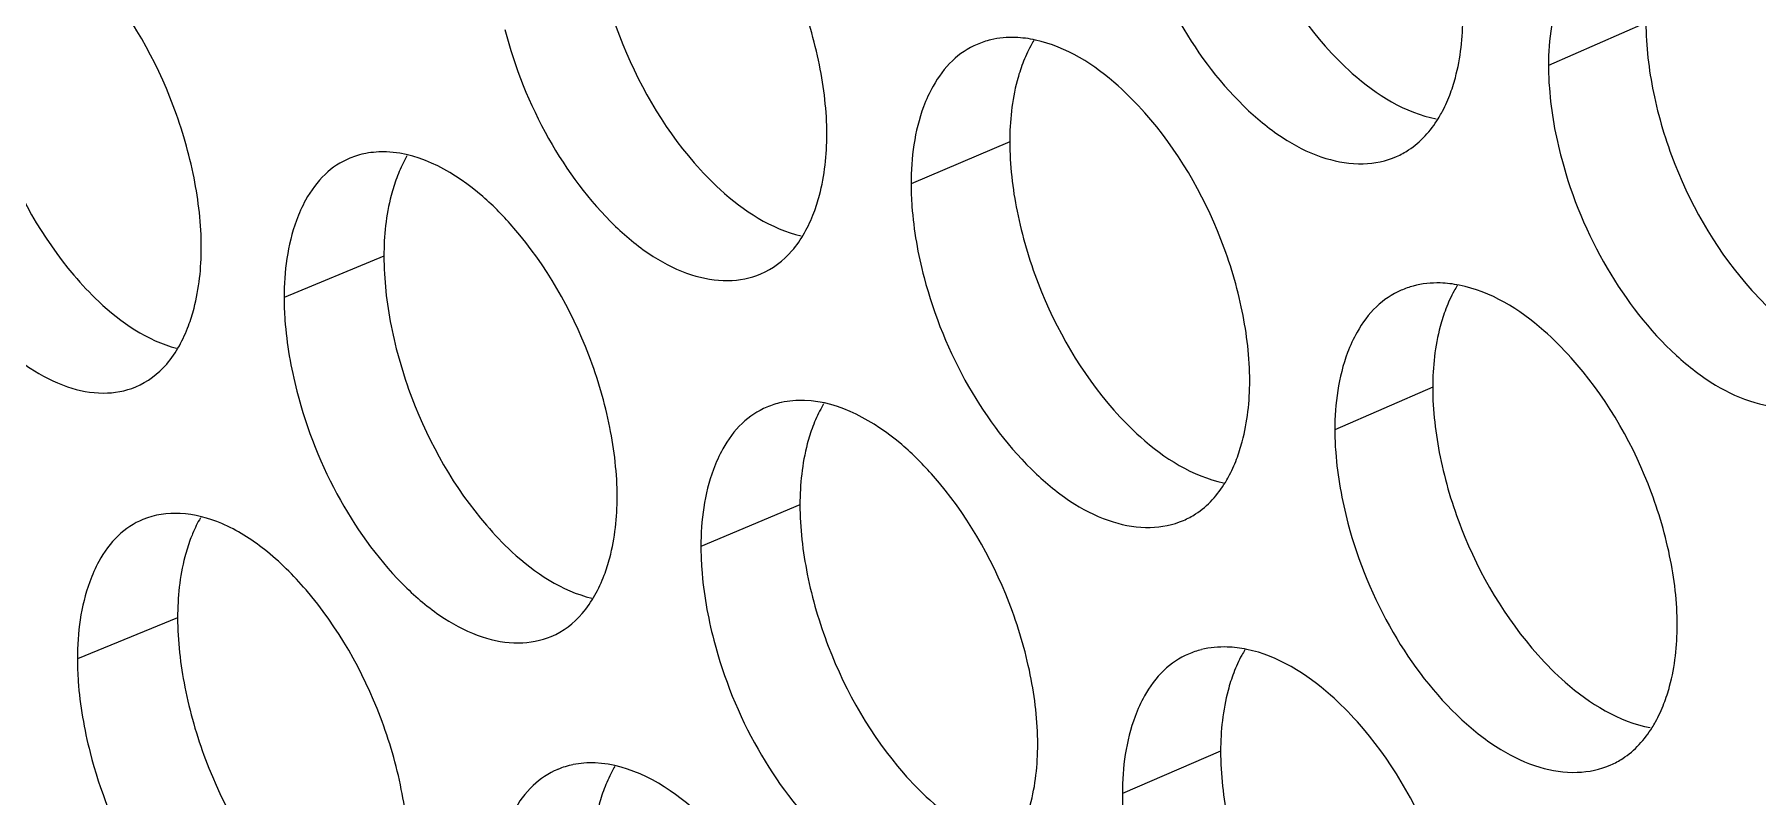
# Model space of a CAD drawing. Header units: millimetres. Extents: x 1177 to 4147, y 93 to 2194.
# Drawn here: x 2545.42 to 2559.37, y 950.86 to 957.03 of the extents above; entities that cross this region are included whole.
import ezdxf

# ---------------------------------------------------------------- set-up
doc = ezdxf.new("R2010")
doc.units = ezdxf.units.MM
doc.header["$LTSCALE"] = 0.1
doc.layers.get('0').update_dxf_attribs({"lineweight": 13})
doc.layers.add('标注', color=251, linetype='Continuous', lineweight=9)

# ---------------------------------------------------------------- blocks, each defined once
blk = doc.blocks.new('02')
at = {"layer": '标注'}
for p, q in [((4424.075, 958.591), (4422.948, 958.096)), ((4416.717, 957.216), (4415.576, 956.729)), ((4416.717, 957.216), (4415.576, 956.729)), ((4409.479, 955.893), (4408.324, 955.414)), ((4421.609, 954.377), (4420.477, 953.885)), ((4421.609, 954.377), (4420.477, 953.885)), ((4414.291, 953.019), (4413.145, 952.535)), ((4407.093, 951.713), (4405.934, 951.237)), ((4419.156, 950.169), (4418.02, 949.679))]:
    blk.add_line(p, q, dxfattribs=at)
for centre, radius, start, end in [((4416.719, 957.452), 0.968, 103.1675, 113.1121), ((4416.719, 957.452), 0.968, 103.1675, 113.1121), ((4421.636, 954.596), 0.984, 104.7476, 113.5233), ((4421.636, 954.596), 0.984, 104.7476, 113.5233), ((4414.281, 953.263), 0.96, 102.3564, 112.9065), ((4419.171, 950.396), 0.976, 103.9644, 113.3177), ((4411.856, 949.08), 0.952, 101.531, 112.7006)]:
    blk.add_arc(centre, radius, start, end, dxfattribs=at)
for points, knots in [([(4419.156, 961.419), (4419.156, 961.149), (4419.223, 960.59), (4419.545, 959.507), (4419.99, 958.745), (4420.367, 958.32)], [0, 0, 0, 0, 0.23899, 0.49541, 1, 1, 1, 1]), ([(4414.602, 957.301), (4414.602, 957.571), (4414.535, 958.13), (4414.216, 959.214), (4413.776, 959.977), (4413.402, 960.406)], [0, 0, 0, 0, 0.238989, 0.495505, 1, 1, 1, 1]), ([(4414.602, 957.301), (4414.602, 957.571), (4414.535, 958.13), (4414.216, 959.214), (4413.776, 959.977), (4413.402, 960.406)], [0, 0, 0, 0, 0.238989, 0.495505, 1, 1, 1, 1]), ([(4411.878, 960.078), (4411.878, 959.809), (4411.944, 959.249), (4412.26, 958.165), (4412.697, 957.4), (4413.069, 956.971)], [0, 0, 0, 0, 0.239203, 0.495862, 1, 1, 1, 1]), ([(4411.878, 960.078), (4411.878, 959.809), (4411.944, 959.249), (4412.26, 958.165), (4412.697, 957.4), (4413.069, 956.971)], [0, 0, 0, 0, 0.239203, 0.495862, 1, 1, 1, 1]), ([(4418.171, 959.848), (4418.287, 959.408), (4418.626, 958.582), (4419.282, 957.716), (4419.895, 957.226), (4420.348, 957.009), (4420.791, 956.937), (4421.07, 956.993), (4421.191, 957.046)], [0, 0, 0, 0, 0.30069, 0.583702, 0.707914, 0.81685, 0.912547, 1, 1, 1, 1]), ([(4423.206, 959.227), (4423.163, 959.151), (4423.001, 958.795), (4422.948, 958.398), (4422.948, 958.096)], [0, 0, 0, 0, 0.224731, 1, 1, 1, 1]), ([(4407.367, 955.993), (4407.367, 956.262), (4407.301, 956.822), (4406.988, 957.907), (4406.555, 958.674), (4406.187, 959.106)], [0, 0, 0, 0, 0.239204, 0.495958, 1, 1, 1, 1]), ([(4404.721, 958.789), (4404.721, 958.519), (4404.786, 957.959), (4405.096, 956.874), (4405.525, 956.106), (4405.893, 955.673)], [0, 0, 0, 0, 0.239417, 0.496314, 1, 1, 1, 1]), ([(4421.806, 957.754), (4421.831, 957.821), (4421.925, 958.114), (4421.958, 958.424), (4421.958, 958.661)], [0, 0, 0, 0, 0.230838, 1, 1, 1, 1]), ([(4424.075, 958.591), (4424.075, 958.321), (4424.143, 957.762), (4424.468, 956.68), (4424.918, 955.921), (4425.3, 955.498)], [0, 0, 0, 0, 0.238849, 0.49511, 1, 1, 1, 1]), ([(4410.877, 958.515), (4410.991, 958.076), (4411.321, 957.251), (4411.963, 956.381), (4412.564, 955.886), (4413.009, 955.664), (4413.444, 955.585), (4413.719, 955.637), (4413.839, 955.688)], [0, 0, 0, 0, 0.302139, 0.585875, 0.710041, 0.818575, 0.913518, 1, 1, 1, 1]), ([(4410.877, 958.515), (4410.991, 958.076), (4411.321, 957.251), (4411.963, 956.381), (4412.564, 955.886), (4413.009, 955.664), (4413.444, 955.585), (4413.719, 955.637), (4413.839, 955.688)], [0, 0, 0, 0, 0.302139, 0.585875, 0.710041, 0.818575, 0.913518, 1, 1, 1, 1]), ([(4416.994, 958.387), (4416.982, 958.366), (4416.934, 958.281), (4416.894, 958.192), (4416.867, 958.123)], [0, 0, 0, 0, 0.242079, 1, 1, 1, 1]), ([(4416.994, 958.387), (4416.982, 958.366), (4416.934, 958.281), (4416.894, 958.192), (4416.867, 958.123)], [0, 0, 0, 0, 0.242079, 1, 1, 1, 1]), ([(4418.279, 957.551), (4418.183, 957.66), (4417.827, 958.022), (4417.372, 958.316), (4417.015, 958.392)], [0, 0, 0, 0, 0.285173, 1, 1, 1, 1]), ([(4418.279, 957.551), (4418.183, 957.66), (4417.827, 958.022), (4417.372, 958.316), (4417.015, 958.392)], [0, 0, 0, 0, 0.285173, 1, 1, 1, 1]), ([(4416.339, 958.342), (4416.234, 958.298), (4416.032, 958.161), (4415.89, 957.966), (4415.83, 957.859)], [0, 0, 0, 0, 0.480026, 1, 1, 1, 1]), ([(4416.339, 958.342), (4416.234, 958.298), (4416.032, 958.161), (4415.89, 957.966), (4415.83, 957.859)], [0, 0, 0, 0, 0.480026, 1, 1, 1, 1]), ([(4420.367, 958.32), (4420.465, 958.21), (4420.825, 957.844), (4421.289, 957.551), (4421.651, 957.48)], [0, 0, 0, 0, 0.285334, 1, 1, 1, 1]), ([(4416.867, 958.123), (4416.842, 958.056), (4416.749, 957.763), (4416.717, 957.453), (4416.717, 957.216)], [0, 0, 0, 0, 0.230459, 1, 1, 1, 1]), ([(4416.867, 958.123), (4416.842, 958.056), (4416.749, 957.763), (4416.717, 957.453), (4416.717, 957.216)], [0, 0, 0, 0, 0.230459, 1, 1, 1, 1]), ([(4422.948, 958.096), (4422.948, 958.009), (4422.963, 957.645), (4423.029, 957.284), (4423.101, 957.015)], [0, 0, 0, 0, 0.23814, 1, 1, 1, 1]), ([(4415.83, 957.859), (4415.787, 957.783), (4415.627, 957.427), (4415.576, 957.031), (4415.576, 956.729)], [0, 0, 0, 0, 0.22403, 1, 1, 1, 1]), ([(4415.83, 957.859), (4415.787, 957.783), (4415.627, 957.427), (4415.576, 957.031), (4415.576, 956.729)], [0, 0, 0, 0, 0.22403, 1, 1, 1, 1]), ([(4421.673, 957.483), (4421.686, 957.504), (4421.736, 957.591), (4421.778, 957.683), (4421.806, 957.754)], [0, 0, 0, 0, 0.242107, 1, 1, 1, 1]), ([(4419.493, 954.452), (4419.493, 954.721), (4419.425, 955.281), (4419.102, 956.363), (4418.657, 957.125), (4418.279, 957.551)], [0, 0, 0, 0, 0.238846, 0.495203, 1, 1, 1, 1]), ([(4419.493, 954.452), (4419.493, 954.721), (4419.425, 955.281), (4419.102, 956.363), (4418.657, 957.125), (4418.279, 957.551)], [0, 0, 0, 0, 0.238846, 0.495203, 1, 1, 1, 1]), ([(4421.191, 957.046), (4421.24, 957.067), (4421.433, 957.171), (4421.586, 957.342), (4421.673, 957.483)], [0, 0, 0, 0, 0.240804, 1, 1, 1, 1]), ([(4403.704, 957.232), (4403.816, 956.794), (4404.139, 955.97), (4404.767, 955.098), (4405.356, 954.597), (4405.791, 954.37), (4406.218, 954.285), (4406.49, 954.333), (4406.608, 954.381)], [0, 0, 0, 0, 0.303606, 0.588083, 0.712204, 0.820335, 0.914512, 1, 1, 1, 1]), ([(4414.452, 956.396), (4414.477, 956.462), (4414.57, 956.755), (4414.602, 957.065), (4414.602, 957.301)], [0, 0, 0, 0, 0.230395, 1, 1, 1, 1]), ([(4414.452, 956.396), (4414.477, 956.462), (4414.57, 956.755), (4414.602, 957.065), (4414.602, 957.301)], [0, 0, 0, 0, 0.230395, 1, 1, 1, 1]), ([(4416.717, 957.216), (4416.717, 956.947), (4416.783, 956.387), (4417.103, 955.304), (4417.545, 954.541), (4417.921, 954.114)], [0, 0, 0, 0, 0.23906, 0.495561, 1, 1, 1, 1]), ([(4416.717, 957.216), (4416.717, 956.947), (4416.783, 956.387), (4417.103, 955.304), (4417.545, 954.541), (4417.921, 954.114)], [0, 0, 0, 0, 0.23906, 0.495561, 1, 1, 1, 1]), ([(4409.084, 957.026), (4408.978, 956.982), (4408.775, 956.846), (4408.634, 956.65), (4408.574, 956.541)], [0, 0, 0, 0, 0.478627, 1, 1, 1, 1]), ([(4410.983, 956.217), (4410.871, 956.347), (4410.472, 956.758), (4409.918, 957.082), (4409.51, 957.098)], [0, 0, 0, 0, 0.295598, 1, 1, 1, 1]), ([(4409.746, 957.052), (4409.735, 957.033), (4409.69, 956.951), (4409.652, 956.865), (4409.627, 956.798)], [0, 0, 0, 0, 0.242093, 1, 1, 1, 1]), ([(4413.069, 956.971), (4413.163, 956.863), (4413.51, 956.502), (4413.955, 956.208), (4414.306, 956.128)], [0, 0, 0, 0, 0.285361, 1, 1, 1, 1]), ([(4413.069, 956.971), (4413.163, 956.863), (4413.51, 956.502), (4413.955, 956.208), (4414.306, 956.128)], [0, 0, 0, 0, 0.285361, 1, 1, 1, 1]), ([(4423.101, 957.015), (4423.219, 956.575), (4423.562, 955.748), (4424.227, 954.884), (4424.849, 954.398), (4425.308, 954.185), (4425.756, 954.117), (4426.038, 954.176), (4426.16, 954.231)], [0, 0, 0, 0, 0.299735, 0.582272, 0.706518, 0.81572, 0.911912, 1, 1, 1, 1]), ([(4409.627, 956.798), (4409.602, 956.732), (4409.511, 956.439), (4409.479, 956.129), (4409.479, 955.893)], [0, 0, 0, 0, 0.230017, 1, 1, 1, 1]), ([(4415.576, 956.729), (4415.576, 956.643), (4415.59, 956.278), (4415.656, 955.916), (4415.726, 955.648)], [0, 0, 0, 0, 0.238055, 1, 1, 1, 1]), ([(4415.576, 956.729), (4415.576, 956.643), (4415.59, 956.278), (4415.656, 955.916), (4415.726, 955.648)], [0, 0, 0, 0, 0.238055, 1, 1, 1, 1]), ([(4408.574, 956.541), (4408.532, 956.466), (4408.375, 956.11), (4408.324, 955.715), (4408.324, 955.414)], [0, 0, 0, 0, 0.223347, 1, 1, 1, 1]), ([(4413.839, 955.688), (4413.976, 955.746), (4414.239, 955.949), (4414.392, 956.237), (4414.452, 956.396)], [0, 0, 0, 0, 0.468447, 1, 1, 1, 1]), ([(4413.839, 955.688), (4413.976, 955.746), (4414.239, 955.949), (4414.392, 956.237), (4414.452, 956.396)], [0, 0, 0, 0, 0.468447, 1, 1, 1, 1]), ([(4412.177, 953.109), (4412.177, 953.379), (4412.11, 953.939), (4411.793, 955.023), (4411.355, 955.787), (4410.983, 956.217)], [0, 0, 0, 0, 0.23906, 0.495656, 1, 1, 1, 1]), ([(4407.219, 955.089), (4407.244, 955.155), (4407.335, 955.447), (4407.367, 955.757), (4407.367, 955.993)], [0, 0, 0, 0, 0.229953, 1, 1, 1, 1]), ([(4409.479, 955.893), (4409.479, 955.623), (4409.544, 955.063), (4409.858, 953.979), (4410.293, 953.213), (4410.664, 952.783)], [0, 0, 0, 0, 0.239274, 0.496012, 1, 1, 1, 1]), ([(4405.893, 955.673), (4405.983, 955.567), (4406.316, 955.211), (4406.742, 954.916), (4407.081, 954.828)], [0, 0, 0, 0, 0.285322, 1, 1, 1, 1]), ([(4415.726, 955.648), (4415.842, 955.209), (4416.177, 954.382), (4416.829, 953.515), (4417.438, 953.023), (4417.888, 952.805), (4418.328, 952.73), (4418.606, 952.786), (4418.727, 952.838)], [0, 0, 0, 0, 0.301171, 0.584422, 0.708619, 0.817421, 0.912868, 1, 1, 1, 1]), ([(4415.726, 955.648), (4415.842, 955.209), (4416.177, 954.382), (4416.829, 953.515), (4417.438, 953.023), (4417.888, 952.805), (4418.328, 952.73), (4418.606, 952.786), (4418.727, 952.838)], [0, 0, 0, 0, 0.301171, 0.584422, 0.708619, 0.817421, 0.912868, 1, 1, 1, 1]), ([(4408.324, 955.414), (4408.324, 955.327), (4408.339, 954.963), (4408.403, 954.601), (4408.472, 954.332)], [0, 0, 0, 0, 0.237972, 1, 1, 1, 1]), ([(4421.243, 955.499), (4421.138, 955.453), (4420.937, 955.317), (4420.795, 955.122), (4420.734, 955.015)], [0, 0, 0, 0, 0.480902, 1, 1, 1, 1]), ([(4421.243, 955.499), (4421.138, 955.453), (4420.937, 955.317), (4420.795, 955.122), (4420.734, 955.015)], [0, 0, 0, 0, 0.480902, 1, 1, 1, 1]), ([(4421.893, 955.555), (4421.881, 955.534), (4421.83, 955.447), (4421.788, 955.355), (4421.761, 955.284)], [0, 0, 0, 0, 0.242091, 1, 1, 1, 1]), ([(4421.893, 955.555), (4421.881, 955.534), (4421.83, 955.447), (4421.788, 955.355), (4421.761, 955.284)], [0, 0, 0, 0, 0.242091, 1, 1, 1, 1]), ([(4423.21, 954.719), (4423.111, 954.829), (4422.747, 955.194), (4422.279, 955.487), (4421.915, 955.558)], [0, 0, 0, 0, 0.285148, 1, 1, 1, 1]), ([(4423.21, 954.719), (4423.111, 954.829), (4422.747, 955.194), (4422.279, 955.487), (4421.915, 955.558)], [0, 0, 0, 0, 0.285148, 1, 1, 1, 1]), ([(4425.3, 955.498), (4425.4, 955.387), (4425.769, 955.018), (4426.246, 954.726), (4426.614, 954.661)], [0, 0, 0, 0, 0.285283, 1, 1, 1, 1]), ([(4421.761, 955.284), (4421.736, 955.218), (4421.642, 954.924), (4421.609, 954.613), (4421.609, 954.377)], [0, 0, 0, 0, 0.230754, 1, 1, 1, 1]), ([(4421.761, 955.284), (4421.736, 955.218), (4421.642, 954.924), (4421.609, 954.613), (4421.609, 954.377)], [0, 0, 0, 0, 0.230754, 1, 1, 1, 1]), ([(4406.608, 954.381), (4406.745, 954.438), (4407.009, 954.641), (4407.16, 954.929), (4407.219, 955.089)], [0, 0, 0, 0, 0.46659, 1, 1, 1, 1]), ([(4420.734, 955.015), (4420.691, 954.939), (4420.53, 954.584), (4420.477, 954.186), (4420.477, 953.885)], [0, 0, 0, 0, 0.224496, 1, 1, 1, 1]), ([(4420.734, 955.015), (4420.691, 954.939), (4420.53, 954.584), (4420.477, 954.186), (4420.477, 953.885)], [0, 0, 0, 0, 0.224496, 1, 1, 1, 1]), ([(4424.437, 951.626), (4424.437, 951.895), (4424.369, 952.454), (4424.042, 953.536), (4423.591, 954.295), (4423.21, 954.719)], [0, 0, 0, 0, 0.238705, 0.494901, 1, 1, 1, 1]), ([(4424.437, 951.626), (4424.437, 951.895), (4424.369, 952.454), (4424.042, 953.536), (4423.591, 954.295), (4423.21, 954.719)], [0, 0, 0, 0, 0.238705, 0.494901, 1, 1, 1, 1]), ([(4419.341, 953.546), (4419.366, 953.612), (4419.46, 953.905), (4419.493, 954.215), (4419.493, 954.452)], [0, 0, 0, 0, 0.23069, 1, 1, 1, 1]), ([(4419.341, 953.546), (4419.366, 953.612), (4419.46, 953.905), (4419.493, 954.215), (4419.493, 954.452)], [0, 0, 0, 0, 0.23069, 1, 1, 1, 1]), ([(4408.472, 954.332), (4408.585, 953.893), (4408.913, 953.068), (4409.551, 952.198), (4410.148, 951.701), (4410.589, 951.477), (4411.022, 951.396), (4411.296, 951.447), (4411.415, 951.497)], [0, 0, 0, 0, 0.302626, 0.586607, 0.710758, 0.819158, 0.913847, 1, 1, 1, 1]), ([(4415.834, 953.351), (4415.72, 953.48), (4415.315, 953.891), (4414.756, 954.21), (4414.345, 954.225)], [0, 0, 0, 0, 0.29472, 1, 1, 1, 1]), ([(4414.565, 954.186), (4414.553, 954.166), (4414.506, 954.082), (4414.466, 953.994), (4414.44, 953.925)], [0, 0, 0, 0, 0.242079, 1, 1, 1, 1]), ([(4421.609, 954.377), (4421.609, 954.107), (4421.676, 953.548), (4422, 952.466), (4422.447, 951.705), (4422.827, 951.281)], [0, 0, 0, 0, 0.238919, 0.49526, 1, 1, 1, 1]), ([(4421.609, 954.377), (4421.609, 954.107), (4421.676, 953.548), (4422, 952.466), (4422.447, 951.705), (4422.827, 951.281)], [0, 0, 0, 0, 0.238919, 0.49526, 1, 1, 1, 1]), ([(4413.907, 954.148), (4413.802, 954.103), (4413.6, 953.967), (4413.458, 953.772), (4413.398, 953.664)], [0, 0, 0, 0, 0.479572, 1, 1, 1, 1]), ([(4417.921, 954.114), (4418.018, 954.005), (4418.373, 953.641), (4418.831, 953.348), (4419.189, 953.273)], [0, 0, 0, 0, 0.28535, 1, 1, 1, 1]), ([(4417.921, 954.114), (4418.018, 954.005), (4418.373, 953.641), (4418.831, 953.348), (4419.189, 953.273)], [0, 0, 0, 0, 0.28535, 1, 1, 1, 1]), ([(4414.44, 953.925), (4414.415, 953.859), (4414.323, 953.566), (4414.291, 953.256), (4414.291, 953.019)], [0, 0, 0, 0, 0.230311, 1, 1, 1, 1]), ([(4420.477, 953.885), (4420.477, 953.798), (4420.492, 953.433), (4420.558, 953.072), (4420.629, 952.804)], [0, 0, 0, 0, 0.238111, 1, 1, 1, 1]), ([(4420.477, 953.885), (4420.477, 953.798), (4420.492, 953.433), (4420.558, 953.072), (4420.629, 952.804)], [0, 0, 0, 0, 0.238111, 1, 1, 1, 1]), ([(4413.398, 953.664), (4413.356, 953.588), (4413.196, 953.233), (4413.145, 952.836), (4413.145, 952.535)], [0, 0, 0, 0, 0.2238, 1, 1, 1, 1]), ([(4419.211, 953.278), (4419.223, 953.298), (4419.273, 953.385), (4419.314, 953.475), (4419.341, 953.546)], [0, 0, 0, 0, 0.242099, 1, 1, 1, 1]), ([(4419.211, 953.278), (4419.223, 953.298), (4419.273, 953.385), (4419.314, 953.475), (4419.341, 953.546)], [0, 0, 0, 0, 0.242099, 1, 1, 1, 1]), ([(4417.041, 950.249), (4417.041, 950.518), (4416.974, 951.077), (4416.653, 952.161), (4416.21, 952.923), (4415.834, 953.351)], [0, 0, 0, 0, 0.238918, 0.495354, 1, 1, 1, 1]), ([(4418.727, 952.838), (4418.776, 952.859), (4418.971, 952.963), (4419.124, 953.135), (4419.211, 953.278)], [0, 0, 0, 0, 0.240491, 1, 1, 1, 1]), ([(4418.727, 952.838), (4418.776, 952.859), (4418.971, 952.963), (4419.124, 953.135), (4419.211, 953.278)], [0, 0, 0, 0, 0.240491, 1, 1, 1, 1]), ([(4412.027, 952.204), (4412.052, 952.27), (4412.145, 952.563), (4412.177, 952.873), (4412.177, 953.109)], [0, 0, 0, 0, 0.230247, 1, 1, 1, 1]), ([(4414.291, 953.019), (4414.291, 952.75), (4414.357, 952.19), (4414.675, 951.107), (4415.114, 950.343), (4415.489, 949.915)], [0, 0, 0, 0, 0.239131, 0.495711, 1, 1, 1, 1]), ([(4406.692, 952.848), (4406.587, 952.805), (4406.383, 952.669), (4406.242, 952.472), (4406.182, 952.363)], [0, 0, 0, 0, 0.478136, 1, 1, 1, 1]), ([(4408.578, 952.034), (4408.433, 952.203), (4408.136, 952.499), (4407.641, 952.814), (4407.146, 952.949), (4406.827, 952.904), (4406.692, 952.848)], [0, 0, 0, 0, 0.30699, 0.573081, 0.799443, 1, 1, 1, 1]), ([(4407.357, 952.868), (4407.323, 952.809), (4407.283, 952.726), (4407.249, 952.64), (4407.24, 952.618)], [0, 0, 0, 0, 0.741765, 1, 1, 1, 1]), ([(4420.629, 952.804), (4420.746, 952.364), (4421.087, 951.537), (4421.748, 950.672), (4422.365, 950.184), (4422.821, 949.969), (4423.267, 949.899), (4423.547, 949.957), (4423.669, 950.011)], [0, 0, 0, 0, 0.300212, 0.582985, 0.707214, 0.816283, 0.912228, 1, 1, 1, 1]), ([(4420.629, 952.804), (4420.746, 952.364), (4421.087, 951.537), (4421.748, 950.672), (4422.365, 950.184), (4422.821, 949.969), (4423.267, 949.899), (4423.547, 949.957), (4423.669, 950.011)], [0, 0, 0, 0, 0.300212, 0.582985, 0.707214, 0.816283, 0.912228, 1, 1, 1, 1]), ([(4407.24, 952.618), (4407.216, 952.552), (4407.125, 952.259), (4407.093, 951.949), (4407.093, 951.713)], [0, 0, 0, 0, 0.229871, 1, 1, 1, 1]), ([(4410.664, 952.783), (4410.756, 952.675), (4411.099, 952.316), (4411.537, 952.021), (4411.884, 951.939)], [0, 0, 0, 0, 0.285356, 1, 1, 1, 1]), ([(4413.145, 952.535), (4413.145, 952.449), (4413.16, 952.084), (4413.224, 951.722), (4413.295, 951.453)], [0, 0, 0, 0, 0.238027, 1, 1, 1, 1]), ([(4406.182, 952.363), (4406.141, 952.288), (4405.984, 951.933), (4405.934, 951.538), (4405.934, 951.237)], [0, 0, 0, 0, 0.223124, 1, 1, 1, 1]), ([(4411.415, 951.497), (4411.552, 951.554), (4411.815, 951.757), (4411.967, 952.046), (4412.027, 952.204)], [0, 0, 0, 0, 0.467837, 1, 1, 1, 1]), ([(4409.765, 948.923), (4409.765, 949.193), (4409.699, 949.753), (4409.384, 950.837), (4408.949, 951.603), (4408.578, 952.034)], [0, 0, 0, 0, 0.239132, 0.495807, 1, 1, 1, 1]), ([(4407.093, 951.713), (4407.093, 951.443), (4407.158, 950.884), (4407.471, 949.799), (4407.902, 949.032), (4408.271, 948.6)], [0, 0, 0, 0, 0.239345, 0.496163, 1, 1, 1, 1]), ([(4424.284, 950.719), (4424.309, 950.785), (4424.404, 951.078), (4424.437, 951.389), (4424.437, 951.626)], [0, 0, 0, 0, 0.230986, 1, 1, 1, 1]), ([(4424.284, 950.719), (4424.309, 950.785), (4424.404, 951.078), (4424.437, 951.389), (4424.437, 951.626)], [0, 0, 0, 0, 0.230986, 1, 1, 1, 1]), ([(4413.295, 951.453), (4413.409, 951.014), (4413.742, 950.189), (4414.389, 949.32), (4414.994, 948.827), (4415.442, 948.606), (4415.879, 948.53), (4416.156, 948.584), (4416.276, 948.635)], [0, 0, 0, 0, 0.301654, 0.585147, 0.709328, 0.817996, 0.913192, 1, 1, 1, 1]), ([(4405.934, 951.237), (4405.934, 951.15), (4405.948, 950.786), (4406.012, 950.423), (4406.081, 950.154)], [0, 0, 0, 0, 0.237945, 1, 1, 1, 1]), ([(4418.784, 951.293), (4418.68, 951.248), (4418.478, 951.111), (4418.336, 950.916), (4418.275, 950.809)], [0, 0, 0, 0, 0.48047, 1, 1, 1, 1]), ([(4419.437, 951.343), (4419.425, 951.322), (4419.375, 951.236), (4419.334, 951.146), (4419.308, 951.075)], [0, 0, 0, 0, 0.242083, 1, 1, 1, 1]), ([(4420.738, 950.507), (4420.64, 950.617), (4420.28, 950.98), (4419.819, 951.273), (4419.459, 951.347)], [0, 0, 0, 0, 0.285164, 1, 1, 1, 1]), ([(4422.827, 951.281), (4422.926, 951.17), (4423.29, 950.803), (4423.761, 950.511), (4424.126, 950.442)], [0, 0, 0, 0, 0.285312, 1, 1, 1, 1]), ([(4422.827, 951.281), (4422.926, 951.17), (4423.29, 950.803), (4423.761, 950.511), (4424.126, 950.442)], [0, 0, 0, 0, 0.285312, 1, 1, 1, 1]), ([(4419.308, 951.075), (4419.282, 951.009), (4419.189, 950.716), (4419.156, 950.405), (4419.156, 950.169)], [0, 0, 0, 0, 0.230606, 1, 1, 1, 1]), ([(4418.275, 950.809), (4418.233, 950.733), (4418.072, 950.378), (4418.02, 949.981), (4418.02, 949.679)], [0, 0, 0, 0, 0.224262, 1, 1, 1, 1]), ([(4424.148, 950.444), (4424.161, 950.465), (4424.213, 950.554), (4424.256, 950.647), (4424.284, 950.719)], [0, 0, 0, 0, 0.242119, 1, 1, 1, 1]), ([(4424.148, 950.444), (4424.161, 950.465), (4424.213, 950.554), (4424.256, 950.647), (4424.284, 950.719)], [0, 0, 0, 0, 0.242119, 1, 1, 1, 1]), ([(4421.958, 947.411), (4421.958, 947.68), (4421.89, 948.239), (4421.566, 949.322), (4421.118, 950.082), (4420.738, 950.507)], [0, 0, 0, 0, 0.238776, 0.495052, 1, 1, 1, 1]), ([(4423.669, 950.011), (4423.717, 950.032), (4423.909, 950.135), (4424.061, 950.304), (4424.148, 950.444)], [0, 0, 0, 0, 0.241108, 1, 1, 1, 1]), ([(4423.669, 950.011), (4423.717, 950.032), (4423.909, 950.135), (4424.061, 950.304), (4424.148, 950.444)], [0, 0, 0, 0, 0.241108, 1, 1, 1, 1]), ([(4416.89, 949.343), (4416.915, 949.409), (4417.008, 949.702), (4417.041, 950.012), (4417.041, 950.249)], [0, 0, 0, 0, 0.230542, 1, 1, 1, 1]), ([(4406.081, 950.154), (4406.194, 949.716), (4406.519, 948.892), (4407.152, 948.02), (4407.745, 947.521), (4408.183, 947.295), (4408.613, 947.213), (4408.886, 947.262), (4409.004, 947.311)], [0, 0, 0, 0, 0.303115, 0.587343, 0.711479, 0.819744, 0.914178, 1, 1, 1, 1]), ([(4413.402, 949.156), (4413.289, 949.285), (4412.887, 949.697), (4412.33, 950.018), (4411.921, 950.034)], [0, 0, 0, 0, 0.295157, 1, 1, 1, 1]), ([(4419.156, 950.169), (4419.156, 949.899), (4419.223, 949.34), (4419.545, 948.257), (4419.99, 947.495), (4420.367, 947.07)], [0, 0, 0, 0, 0.23899, 0.49541, 1, 1, 1, 1]), ([(4411.489, 949.959), (4411.384, 949.915), (4411.181, 949.779), (4411.039, 949.583), (4410.979, 949.475)], [0, 0, 0, 0, 0.479105, 1, 1, 1, 1]), ([(4412.149, 949.991), (4412.137, 949.972), (4412.091, 949.889), (4412.052, 949.801), (4412.027, 949.734)], [0, 0, 0, 0, 0.242084, 1, 1, 1, 1]), ([(4415.489, 949.915), (4415.584, 949.806), (4415.935, 949.444), (4416.387, 949.15), (4416.741, 949.073)], [0, 0, 0, 0, 0.285359, 1, 1, 1, 1]), ([(4412.027, 949.734), (4412.002, 949.668), (4411.91, 949.375), (4411.878, 949.065), (4411.878, 948.828)], [0, 0, 0, 0, 0.230164, 1, 1, 1, 1]), ([(4418.02, 949.679), (4418.02, 949.592), (4418.034, 949.228), (4418.1, 948.866), (4418.171, 948.598)], [0, 0, 0, 0, 0.238083, 1, 1, 1, 1])]:
    blk.add_open_spline(points, degree=3, knots=knots, dxfattribs=at)
for points in [[(4416.782, 958.422), (4416.687, 958.425), (4416.591, 958.416), (4416.499, 958.395)], [(4416.782, 958.422), (4416.687, 958.425), (4416.591, 958.416), (4416.499, 958.395)], [(4417.015, 958.392), (4416.939, 958.409), (4416.86, 958.419), (4416.782, 958.422)], [(4417.015, 958.392), (4416.939, 958.409), (4416.86, 958.419), (4416.782, 958.422)], [(4409.27, 957.081), (4409.206, 957.069), (4409.143, 957.051), (4409.084, 957.026)], [(4409.51, 957.098), (4409.43, 957.101), (4409.349, 957.096), (4409.27, 957.081)], [(4421.697, 955.583), (4421.592, 955.586), (4421.486, 955.575), (4421.385, 955.548)], [(4421.697, 955.583), (4421.592, 955.586), (4421.486, 955.575), (4421.385, 955.548)], [(4421.915, 955.558), (4421.843, 955.572), (4421.77, 955.581), (4421.697, 955.583)], [(4421.915, 955.558), (4421.843, 955.572), (4421.77, 955.581), (4421.697, 955.583)], [(4414.345, 954.225), (4414.255, 954.228), (4414.163, 954.221), (4414.075, 954.201)], [(4419.233, 951.374), (4419.133, 951.377), (4419.032, 951.368), (4418.935, 951.344)], [(4419.459, 951.347), (4419.384, 951.363), (4419.308, 951.372), (4419.233, 951.374)], [(4411.921, 950.034), (4411.836, 950.037), (4411.749, 950.031), (4411.666, 950.014)]]:
    blk.add_open_spline(points, degree=3, dxfattribs=at)

msp = doc.modelspace()

# ---------------------------------------------------------------- block references
at = {"xscale": 0.7, "yscale": 0.7, "zscale": 0.7}
msp.add_blockref('02', (-538.391, 286.112), dxfattribs=at)

doc.saveas('drawing.dxf')
